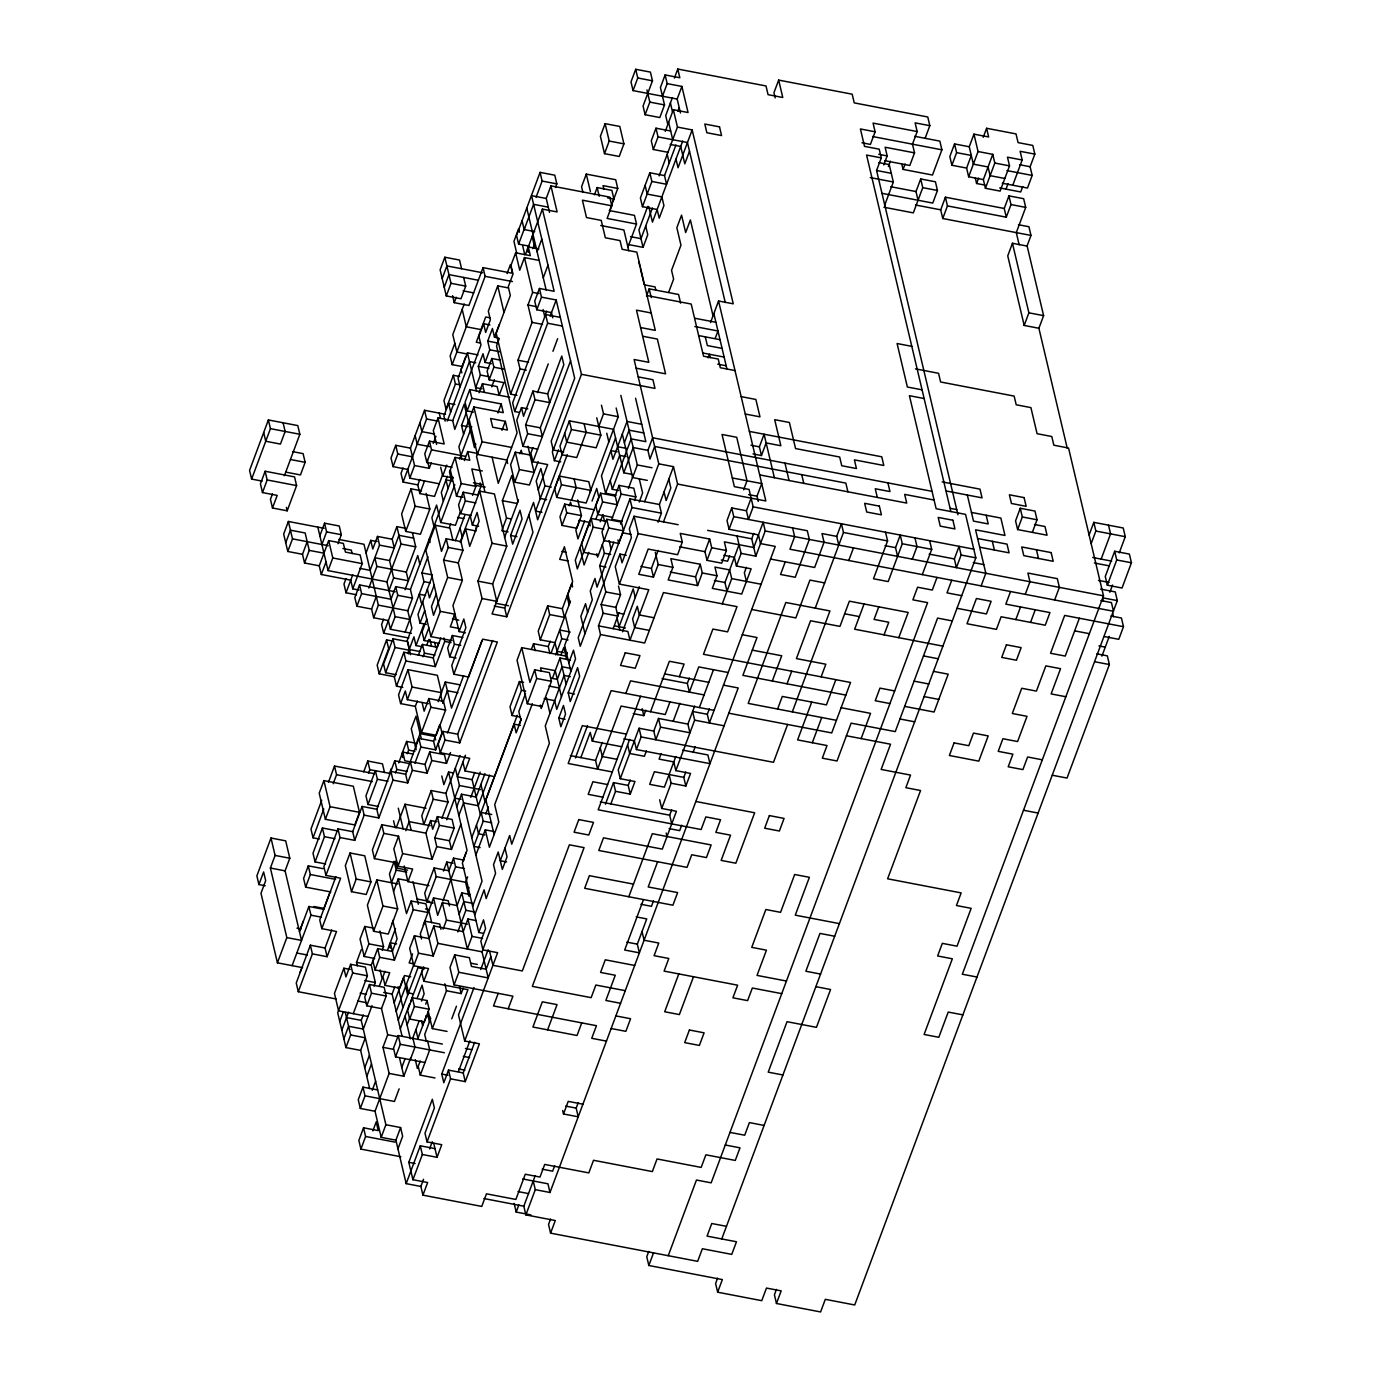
<?xml version="1.0" encoding="UTF-8"?>
<svg xmlns="http://www.w3.org/2000/svg" width="1381" height="1381" viewBox="0 0 1381 1381"><rect width="100%" height="100%" fill="white"/><g stroke="black" fill="none" stroke-linecap="round" stroke-linejoin="round"><path stroke-width="1.5" d="M284.4 475.72L299.85 434.273L297.795 425.59L268.38 419.945L249.564 470.403L251.618 479.086L262.131 481.106M251.618 479.086L270.434 428.645L268.38 419.945M265.135 471.249L260.439 483.868L262.494 492.568L277.201 495.382L272.489 508.001L287.196 510.815L296.604 485.594L294.55 476.894L265.135 471.249L267.189 479.949L262.494 492.568M272.454 493.897L270.434 499.301L272.489 508.001M292.582 451.622L303.095 453.624L305.149 462.324L300.454 474.943L285.746 472.112M324.103 528.319L288.387 521.466L283.675 534.084L287.783 551.468L302.491 554.299L304.545 562.982L319.253 565.813L321.307 574.496L350.722 580.141L352.776 588.841L359.077 590.05M285.729 542.785L290.442 530.166L305.149 532.98L309.258 550.38L304.545 562.982M287.783 551.468L292.496 538.866L288.387 521.466M302.491 554.299L307.203 541.68M319.857 535.811L324.552 523.192L339.26 526.006L341.314 534.706L337.965 543.717M321.911 544.494L326.606 531.892L324.552 523.192M319.253 565.813L328.678 540.592L343.368 543.406L345.44 552.107L360.13 554.92L362.185 563.621L352.776 588.841M321.307 574.496L326.02 561.894M411.434 633.292L390.409 629.253L395.121 616.651L386.904 581.867L328.074 570.595L332.786 557.976L328.678 540.592M461.599 268.743L459.528 260.042L444.837 257.229L440.125 269.83L446.287 295.931L460.995 298.745L465.708 286.126L463.653 277.443M442.179 278.53L446.892 265.929L482.608 272.765M444.233 287.231L448.946 274.612L478.361 280.257M446.287 295.931L451 283.312L444.837 257.229M345.992 578.656L343.973 584.059L346.027 592.76L356.522 594.779M409.829 478.137L414.542 465.535L410.433 448.135L395.726 445.321L391.013 457.94L393.067 466.623L407.775 469.454L409.829 478.137L439.244 483.782M346.027 592.76L352.742 574.738M393.067 466.623L397.78 454.021L395.726 445.321M507.051 273.593L510.418 264.582L512.472 273.283L483.057 267.638L468.936 305.477L454.245 302.663L456.248 297.26M366.034 552.97L370.729 540.351L377.03 541.559M395.259 591.776L359.543 584.923L354.831 597.541L356.902 606.224L371.593 609.056L373.664 617.739L388.354 620.57L390.409 629.253M377.496 536.432L379.551 545.132L394.258 547.946L392.204 539.246L377.496 536.432L372.784 549.051L370.729 540.351M403.028 467.969L401.025 473.372L403.079 482.055L417.787 484.886L419.841 493.569L434.549 496.4L442.611 474.771M410.433 448.135L424.537 410.295L445.545 414.335M464.206 303.993L452.778 334.634L456.887 352.017L467.382 354.037M356.902 606.224L361.598 593.623L359.543 584.923M379.551 545.132L370.143 570.353L359.63 568.333M403.079 482.055L426.591 418.995L424.537 410.295M454.832 343.317L450.12 355.935L452.174 364.636L462.687 366.638M270.987 838.025L275.095 855.426L270.383 868.028L286.834 937.595L301.541 940.409L285.09 870.859L289.803 858.24L285.677 840.856L270.987 838.025L256.866 875.865L258.92 884.565L265.221 885.773M368.831 588.047L376.892 566.434L374.838 557.734L389.546 560.565L393.654 577.949L388.959 590.567M452.174 364.636L485.111 276.338L483.057 267.638M258.92 884.565L263.616 871.946L265.687 880.646L260.974 893.265L277.426 962.816L302.629 967.649M392.204 539.246L396.899 526.644L405.306 528.25M421.516 490.807L411.02 488.805L401.612 514.025L405.721 531.409L420.428 534.24L429.836 509.002L426.142 493.362M453.365 375.287L443.957 400.507L446.011 409.208L455.419 383.987L453.365 375.287L459.666 376.495M475.824 444.043L474.477 447.651L464.189 404.184L454.781 429.405L452.726 420.704L438.019 417.891L444.181 443.974L429.491 441.16L424.778 453.762L426.833 462.462L452.053 467.296M438.019 417.891L433.323 430.509L436.603 444.423M389.546 560.565L398.954 535.327L413.661 538.158M417.787 484.886L419.789 479.483M433.237 443.439L435.93 436.223M371.593 609.056L376.305 596.437M465.708 356.799L460.995 369.4L461.824 372.887M426.833 462.462L431.545 449.843L429.491 441.16M454.919 404.529L448.618 403.321L443.922 415.94L445.148 421.153M477.947 354.882L467.434 352.863L458.026 378.101L460.08 386.784M386.904 581.867L401.008 544.028L396.899 526.644M405.721 531.409L415.129 506.188L411.02 488.805M419.841 493.569L424.537 480.968M414.542 465.535L429.249 468.349L431.269 462.946M373.664 617.739L378.359 605.137L363.98 544.269L338.759 539.436M447.306 421.032L469.488 361.563L475.789 362.771M489.91 324.932L483.609 323.724L478.896 336.343L480.968 345.026L452.726 420.704M508.225 287.904L497.73 285.884L488.322 311.105L490.376 319.805L485.663 332.424L483.609 323.724M555.49 187.488L556.836 183.88L554.782 175.197L540.075 172.366L516.546 235.443L518.6 244.126L529.096 246.146M518.6 244.126L524.642 227.917M536.07 197.276L542.129 181.066L540.075 172.366M538.797 248.96L528.284 246.94L530.339 255.64L515.631 252.827L510.935 265.428L512.99 274.129L508.277 286.747L510.331 295.43L496.228 333.27L510.607 394.137L516.908 395.346M534.671 231.576L524.176 229.557L533.584 204.336L548.292 207.15M383.625 619.085L381.605 624.488L383.659 633.171L408.862 638.005M410.468 654.68L407.171 640.767L411.883 628.165L407.775 610.765L412.47 598.163L410.416 589.463L395.708 586.649L391.013 599.25L361.598 593.623M481.969 388.855L475.668 387.647L480.364 375.028L478.309 366.345L483.022 353.726L485.076 362.426L491.377 363.635M485.076 362.426L489.772 349.807L487.717 341.107L492.43 328.505L494.484 337.206L498.679 338M323.914 780.61L319.218 793.212L325.381 819.296L354.796 824.94L359.492 812.321L353.329 786.238L323.914 780.61L330.076 806.694L325.381 819.296M509.693 397.262L469.764 389.597L465.069 402.216L467.123 410.917L473.424 412.125M383.659 633.171L397.78 595.332L395.708 586.649M393.654 577.949L408.362 580.762L406.307 572.079L415.716 546.841L412.436 532.928M321.738 800.272L310.984 829.101L313.038 837.801L319.339 839.009M328.471 782.25L334.513 766.041L374.424 773.688M453.227 477.947L442.731 475.944L446.754 465.121M463.602 434.186L461.547 425.486L466.243 412.867M467.123 410.917L471.819 398.298L469.764 389.597M494.484 337.206L499.18 324.587M525.591 254.156L542.405 209.101L557.113 211.932L550.933 185.848L609.763 197.12L611.818 205.821L607.122 218.422L636.52 224.067L627.785 247.492M549.517 212.363L546.237 198.45L550.933 185.848M539.16 260.422L524.452 257.591L519.739 270.21L515.631 252.827M405.013 589.773L417.77 555.542L419.841 564.242M447.358 476.255L441.299 492.482L443.353 501.165M392.877 641.112L386.576 639.904L377.168 665.141L379.223 673.824L393.93 676.655M313.038 837.801L323.793 808.973M333.201 783.735L336.567 774.724L334.513 766.041M478.223 453.589L467.71 451.57L469.764 460.27L455.057 457.439L449.481 472.026L451.535 480.709L452.882 477.118M468.314 421.568L458.889 446.788L461.772 458.975M471.819 398.298L501.234 403.942L503.288 412.643L473.873 406.998L469.177 419.617L477.394 454.384L506.81 460.028L507.638 463.498M479.052 392.739L482.418 383.728L497.125 386.559L499.18 395.242L503.892 382.641L489.185 379.81L487.13 371.126L491.826 358.508L500.233 360.113M499.231 338.69L496.539 345.889L517.081 432.84L498.265 483.298L492.102 457.215M532.824 248.597L534.171 244.989M410.416 589.463L452.088 477.757M379.223 673.824L388.631 648.604L386.576 639.904M459.614 459.096L471.698 426.66M489.185 379.81L493.88 367.208L491.826 358.508M322.999 868.649L308.291 865.835L303.596 878.437L305.65 887.137L330.853 891.971M337.119 830.81L322.412 827.996L313.004 853.216L315.058 861.917L325.553 863.936M408.396 653.921L409.743 650.313L407.688 641.613L392.981 638.799L383.573 664.019L385.627 672.72L396.14 674.739M452.916 540.282L450.033 528.112L435.326 525.281L425.918 550.501L440.315 611.369L430.907 636.606L451.915 640.629M537.105 251.722L541.801 239.103M405.116 632.084L423.95 581.625L421.896 572.925L427.937 556.716M460.115 512.696L455.419 525.298L440.712 522.484L454.815 484.645M464.344 460.581L467.71 451.57M491.705 386.87L494.398 379.654M277.426 962.816L286.834 937.595M305.65 887.137L310.345 874.518L308.291 865.835M315.058 861.917L324.466 836.696L322.412 827.996M385.627 672.72L395.035 647.499L392.981 638.799M462.825 497.35L456.524 496.142L461.219 483.54L455.057 457.439M510.607 394.137L520.016 368.917L517.961 360.217L532.082 322.377L527.974 304.994L532.669 292.375L524.452 257.591M449.326 527.421L450.672 523.813M299.953 930.069L303.319 921.058M477.981 495.054L463.274 492.223L458.578 504.842L460.633 513.542L471.145 515.545M473.873 406.998L482.107 441.782L476.531 456.351L484.748 491.135M543.268 277.805L547.964 265.187M299.47 931.709L308.895 906.488L323.603 909.302L330.318 891.297M337.982 828.859L340.037 837.542L354.744 840.373L352.69 831.673L337.982 828.859L323.879 866.698L325.933 875.381L340.641 878.212L321.808 928.653L336.515 931.485L327.107 956.705L312.399 953.874L310.345 945.191L325.053 948.005L327.107 956.705M403.856 652.264L405.91 660.964L435.326 666.609L433.271 657.908L403.856 652.264L394.448 677.501L396.502 686.184L402.803 687.393M432.08 576.602L417.977 614.441L420.031 623.124L426.332 624.333M465.432 632.791L459.131 631.583L452.968 605.499L462.376 580.279L458.25 562.878L462.963 550.277L460.909 541.576L446.201 538.763L441.488 551.364L435.326 525.281M546.237 198.45L531.53 195.636L554.144 291.287L539.436 288.456L534.723 301.075L536.777 309.776L551.485 312.589L552.728 317.803M613.043 201.056L617.756 188.437L615.702 179.737L586.286 174.11L581.574 186.711L582.817 191.924M605.102 123.651L600.407 136.27L604.515 153.654L619.223 156.467L623.919 143.866L619.81 126.465L605.102 123.651L609.211 141.035L604.515 153.654M407.896 653.075L413.937 636.848L415.992 645.548L422.293 646.757M363.721 771.841L367.76 761.017L382.468 763.848L384.522 772.531M497.885 412.954L501.234 403.942M292.116 965.63L310.949 915.189L308.895 906.488M325.933 875.381L340.037 837.542M396.502 686.184L405.91 660.964M420.031 623.124L424.727 610.523M434.135 585.285L429.439 597.904L427.385 589.204M436.206 593.985L431.493 606.604L433.548 615.287L447.668 577.448L443.56 560.065L448.255 547.446L446.201 538.763M460.633 513.542L465.345 500.923L463.274 492.223M536.777 309.776L541.49 297.157L539.436 288.456M368.468 773.325L369.815 769.718L367.76 761.017M415.992 645.548L424.053 623.936M455.367 540.731L464.776 515.493M472.578 495.365L475.927 486.354L471.819 468.97L482.332 470.973M438.122 701.703L441.488 692.692L437.38 675.309L407.965 669.664L398.557 694.885L400.611 703.585L415.318 706.399L421.481 732.482L436.189 735.313L445.597 710.076L443.543 701.393L428.835 698.562L424.14 711.18L422.085 702.48M426.781 619.206L422.085 631.825L424.14 640.525L438.847 643.339M925.132 138.29L929.827 125.688L927.773 116.988L854.252 102.885L852.181 94.201L778.66 80.098L782.768 97.481L768.06 94.668L766.006 85.967L677.76 69.05L679.832 77.75L665.124 74.919L660.411 87.538L664.52 104.921L659.825 117.54L645.117 114.727L643.063 106.026L652.471 80.806L650.416 72.105L635.709 69.292L630.996 81.893L633.05 90.594L677.173 99.052L680.47 112.966M460.115 542.215L470.196 515.182M477.602 495.365L480.951 486.354L480.139 482.884M501.994 430.337L505.342 421.326L490.635 418.512L492.706 427.212L507.397 430.026L505.342 421.326M300.074 972.379L301.421 968.772M418.374 655.25L422.396 644.444L437.104 647.257L438.45 643.65M544.528 316.663L546.738 311.105M310.345 945.191L296.242 983.03L298.296 991.713L336.101 998.981M335.894 876.711L319.753 919.97L321.808 928.653M352.69 831.673L362.098 806.452L376.806 809.266L378.86 817.966L364.152 815.135L362.098 806.452M400.611 703.585L405.324 690.966L407.378 699.666L428.386 703.689M424.14 640.525L428.835 627.906M460.909 541.576L465.621 528.958L476.117 530.977M567.263 454.608L506.758 616.772L492.05 613.958L496.763 601.339L492.654 583.956L506.775 546.116L494.433 493.949L479.725 491.118L470.317 516.356L472.371 525.039L478.672 526.247M560.306 317.371L545.599 314.54L512.662 402.838L514.716 411.521L518.928 412.332M633.05 90.594L637.763 77.975L635.709 69.292M594.469 194.773L597.162 187.574L611.869 190.388L613.924 199.088L609.884 209.895M426.833 644.927L428.835 639.524M368.002 804.484L377.41 779.264L375.356 770.563L365.948 795.801L368.002 804.484L378.498 806.504M423.104 656.735L424.45 653.127L422.396 644.444M550.139 316.197L556.198 299.97L541.49 297.157M298.296 991.713L312.399 953.874M350.049 852.975L345.336 865.594L351.499 891.677L366.207 894.491L370.919 881.889L364.757 855.806L350.049 852.975L356.212 879.058L351.499 891.677M354.744 840.373L364.152 815.135M407.378 699.666L412.073 687.048L407.965 669.664M472.371 525.039L477.084 512.437L479.138 521.12L469.73 546.358L465.621 528.958M514.716 411.521L547.653 323.24L545.599 314.54M475.651 528.975L476.997 525.367M527.784 408.828L521.483 407.619L516.77 420.221L522.933 446.305L537.641 449.136M389.269 774.033L391.289 768.613M409.466 763.589L394.759 760.776L390.063 773.395L369.815 769.718M325.053 948.005L331.785 929.983M376.806 809.266L390.927 771.427L405.634 774.24L407.688 782.941L392.981 780.127L390.927 771.427M415.318 706.399L417.338 700.996M433.271 657.908L440.867 637.936M532.945 391.082L534.999 399.782L549.707 402.596L547.653 393.896L532.945 391.082L523.537 416.302L521.483 407.619M414.99 743.047L406.584 741.442L401.871 754.043L402.7 757.53M398.712 762.899L402.751 752.093L413.247 754.095M378.86 817.966L392.981 780.127M395.467 773.067L396.813 769.476L394.759 760.776M435.326 666.609L444.734 641.388L443.905 637.901M453.279 618.118L454.625 614.51M530.011 455.005L515.303 452.191L510.607 464.793L514.716 482.193L529.424 485.007L538.158 461.582M537.485 392.722L548.24 363.894M552.952 351.292L557.648 338.673M522.933 446.305L527.646 433.703L525.591 425.003L534.999 399.782M645.117 114.727L649.812 102.108L646.947 89.938M407.291 753.733L408.638 750.125L406.584 741.442M508.087 531.892L501.786 530.684L506.499 518.065L502.373 500.682L511.799 475.461L517.961 501.545L504.514 537.572M519.86 453.831L521.207 450.223L522.018 453.71M381.795 824.699L383.849 833.382L398.557 836.213L402.665 853.596L432.08 859.241L425.918 833.157L381.795 824.699L372.387 849.919L374.441 858.619L397.538 863.039M462.877 637.521L452.364 635.502L447.668 648.121L449.723 656.804L456.023 658.012M415.405 746.206L420.1 733.604L434.808 736.418L435.636 739.905M405.634 774.24L418.875 738.369L433.582 741.183L435.636 749.883L420.929 747.069L418.875 738.369M374.441 858.619L383.849 833.382M421.481 732.482L430.889 707.262L428.835 698.562M449.723 656.804L454.418 644.202L452.364 635.502M459.131 631.583L463.826 618.964L465.88 627.665L451.777 665.504L453.831 674.204L468.539 677.018L482.642 639.179L497.35 641.992L459.718 742.909L445.01 740.078L442.956 731.395L457.663 734.209L459.718 742.909M453.831 674.204L482.055 598.525L477.947 581.125L492.068 543.285L479.725 491.118M514.716 482.193L519.429 469.575L515.303 452.191M547.653 393.896L561.774 356.056L563.828 364.757L540.299 427.817L542.353 436.517L527.646 433.703M662.466 96.238L667.178 83.62L665.124 74.919M407.688 782.941L412.384 770.322L410.33 761.639L425.037 764.453L427.092 773.153L412.384 770.322M414.887 763.279L420.929 747.069M460.028 684.855L445.321 682.041L440.625 694.66L442.265 701.6M532.911 447.634L530.891 453.054L532.945 461.737L547.653 464.568L538.245 489.789M674.411 78.061L677.76 69.05M670.683 131.005L655.975 128.191L651.28 140.81L653.334 149.493L668.041 152.324M518.427 499.905L517.081 503.495L502.373 500.682M350.17 969.427L343.869 968.219L334.461 993.44L338.569 1010.84L367.985 1016.468M397.814 883.961L376.806 879.921L367.398 905.159L373.561 931.243L388.268 934.057L397.676 908.836L389.459 874.052L394.172 861.433L396.226 870.134L391.514 882.752M396.295 827.668L405.03 804.243L426.039 808.282M442.68 703.343L447.375 690.742L457.888 692.744M532.945 461.737L570.577 360.838M672.426 97.568L665.711 115.59L667.765 124.273M653.334 149.493L658.047 136.892L655.975 128.191M433.582 741.183L439.624 724.973M353.277 1013.654L367.398 975.815L365.344 967.114L350.636 964.301L345.923 976.919L343.869 968.219M373.146 928.067L364.757 926.461L360.044 939.08L364.152 956.463L374.665 958.483M398.557 836.213L393.844 848.814L397.952 866.215L412.66 869.029L407.965 881.648L428.973 885.67M425.037 764.453L429.75 751.834L444.458 754.665L446.512 763.365L431.804 760.534L429.75 751.834M510.607 535.465L520.016 510.228L522.07 518.928L512.662 544.149L510.607 535.465L516.908 536.674M677.173 99.052L681.886 86.433L667.178 83.62M649.812 172.763L651.867 181.463L666.574 184.277L664.52 175.594L649.812 172.763L640.404 198.001L642.458 206.684L657.166 209.515L659.22 218.198L663.933 205.596L661.879 196.896L647.171 194.082L645.117 185.382M665.279 131.333L673.341 109.703L688.049 112.517L681.886 86.433M435.636 749.883L442.352 731.861M350.636 964.301L352.69 973.001L337.706 1012.791L345.923 1047.575L360.631 1050.389L369.676 1088.642M357.351 965.82L356.522 962.35L361.235 949.731M405.79 830.654L409.156 821.643L430.164 825.665M427.092 773.153L431.804 760.534M463.584 675.689L451.501 708.125L445.321 682.041M442.956 731.395L438.243 743.996L440.297 752.697L469.713 758.342L465.017 770.943L494.415 776.588M642.458 206.684L651.867 181.463M677.881 111.343L679.228 107.753M339.761 1021.491L343.127 1012.48M364.152 956.463L368.865 943.844L364.757 926.461M373.561 931.243L382.969 906.005L376.806 879.921M407.585 870.185L397.089 868.166L398.436 864.575M447.496 733.035L481.779 641.147M553.695 448.342L552.348 451.95L554.402 460.65L560.703 461.858M397.952 866.215L402.665 853.596M440.297 752.697L445.01 740.078M563.724 452.001L553.229 449.982L581.453 374.303L542.405 209.101M647.672 206.529L638.937 229.954L643.045 247.354L628.338 244.523M659.1 175.905L677.45 127.087L673.341 109.703M341.815 1030.191L348.53 1012.169M393.568 891.436L398.28 878.834L408.776 880.836M431.217 790.536L421.792 815.757L423.846 824.457L433.271 799.236L431.217 790.536L445.908 793.367L447.979 802.05L441.92 818.277M546.6 499.698L540.299 498.489L536.191 481.089L540.886 468.487L544.994 485.87L535.586 511.091L541.887 512.299M554.402 460.65L558.442 449.826M632.187 474.391L623.78 472.785L613.509 429.301L569.386 420.842L559.978 446.063L562.032 454.763L576.74 457.577L586.148 432.357L584.094 423.656M652.419 208.03L640.991 238.654L630.496 236.634M664.52 175.594L675.948 144.953M373.992 986.155L375.339 982.547L371.23 965.164L373.923 957.948M446.512 763.365L450.534 752.541M343.869 1038.875L348.582 1026.273L363.289 1029.087L372.024 1005.661M392.981 921.438L397.089 938.838L392.377 951.44L377.669 948.626L372.974 961.245L375.028 969.928L389.735 972.759L385.023 985.361L399.73 988.192L404.443 975.573L410.744 976.781M457.663 734.209L492.603 640.508M506.758 616.772L504.704 608.072L532.945 532.41L528.819 515.009M569.386 420.842L571.441 429.543L537.641 519.791L533.532 502.408L495.9 603.307L508.501 605.724M643.045 247.354L647.758 234.735L645.704 226.035M682.715 141.035L652.453 222.117L648.759 206.477M392.1 923.406L393.447 919.798M452.761 772.859L448.566 772.048L443.853 784.667L441.799 775.967M345.923 1047.575L350.636 1034.956L345.285 1012.359M381.501 1008.631L386.214 996.029L384.16 987.329L369.452 984.515L364.739 997.117L366.794 1005.817L381.501 1008.631L387.681 1034.714L382.969 1047.333L389.131 1073.417L375.028 1111.256L381.191 1137.34L395.898 1140.154L406.169 1183.638L420.877 1186.452L422.931 1195.152L481.762 1206.424L486.457 1193.823L515.873 1199.45L525.281 1174.23L539.988 1177.061L544.701 1164.442L588.807 1172.901L593.519 1160.282L652.35 1171.571L657.045 1158.952L701.168 1167.411L705.881 1154.809L735.279 1160.437L739.992 1147.835L725.284 1145.004M375.028 969.928L379.723 957.326L377.669 948.626M382.226 950.266L383.573 946.675L379.861 931.018M425.918 833.157L430.613 820.538L436.914 821.747M559.391 476.065L554.679 488.684L556.733 497.384L586.148 503.012L590.861 490.41L588.807 481.71L559.391 476.065L561.446 484.766L556.733 497.384M677.45 127.087L692.157 129.918L678.036 167.757L675.982 159.057M381.191 1137.34L385.886 1124.721L361.218 1020.386L363.238 1014.983M366.794 1005.817L371.506 993.198L369.452 984.515M387.629 949.955L395.501 928.498M437.38 816.62L439.434 825.32L434.722 837.939L436.776 846.622L451.483 849.453L449.429 840.753L454.142 828.134L452.088 819.451L437.38 816.62L432.667 829.239L430.613 820.538M445.908 793.367L460.028 755.528M689.499 151.219L684.803 163.838L680.695 146.438L670.182 144.435M379.412 985.844L382.105 978.628L380.051 969.945M384.988 971.275L382.969 976.678L385.023 985.361M423.259 925.132L427.955 912.513L425.9 903.813L411.193 900.999L406.497 913.601L398.28 878.834M465.449 755.2L457.387 776.83L472.095 779.644L480.312 814.427L517.271 715.323M360.631 1050.389L365.344 1037.787L350.636 1034.956M446.667 819.762L459.441 785.53L455.333 768.129M379.723 957.326L394.431 960.14L413.264 909.699L411.193 900.999M432.08 859.241L436.776 846.622M594.089 509.762L564.691 504.117L559.978 516.736L562.032 525.419L576.74 528.25L581.453 515.631L577.741 499.974M646.481 296.069L649.174 288.853L678.589 294.498L680.643 303.199M456.783 806.832L461.496 794.213L476.203 797.044L484.938 773.619M464.051 860.156L453.538 858.136L448.842 870.755L434.135 867.941L424.727 893.162L426.781 901.862L433.082 903.07M562.032 525.419L566.745 512.817L564.691 504.117M569.231 505.757L570.577 502.166L571.406 505.636M571.441 500.198L576.153 487.579L574.099 478.896M598.802 426.487L603.514 413.868L601.46 405.168M401.975 1035.802L392.1 994.061L394.793 986.863M472.095 779.644L474.771 772.445M364.739 1067.789L369.452 1055.17M426.781 901.862L436.189 876.624L434.135 867.941M458.837 815.532L463.55 802.913L478.258 805.727L489.685 775.104M596.747 417.787L600.856 435.17L596.16 447.789L566.745 442.144L564.691 433.461M476.341 920.609L467.935 919.004L463.222 931.623L433.807 925.978L429.111 938.597L414.404 935.766L409.691 948.384L413.799 965.768L428.507 968.599L423.812 981.201L467.935 989.659L458.509 1014.897L464.689 1040.981L479.397 1043.794L465.276 1081.634L450.569 1078.82L448.514 1070.12L463.222 1072.933L465.276 1081.634M567.211 652.488L565.865 656.096L521.742 647.637L517.046 660.256L527.318 703.723L542.025 706.537M394.155 1002.761L403.563 977.541L407.671 994.924M470.783 797.355L480.191 772.134M377.669 1089.954L362.961 1087.123L358.266 1099.742L360.32 1108.442L375.028 1111.256M366.794 1076.472L371.506 1063.871M412.505 953.96L409.139 962.954L413.351 963.765M449.481 905.971L448.238 900.757L433.53 897.943L428.835 910.545L431.718 922.715M443.422 871.066L446.788 862.055L453.089 863.263M451.483 849.453L460.891 824.215M440.936 929.24L439.71 924.027L425.003 921.196L420.29 933.815L421.533 939.028M396.209 1011.462L413.886 964.456M523.606 682.369L519.411 681.558L510.003 706.779L512.058 715.479L520.464 717.102M531.512 649.122L533.532 643.719L548.24 646.55L549.88 653.506M547.636 605.879L549.69 614.58L564.397 617.393L562.343 608.71L547.636 605.879L538.227 631.117L540.282 639.8L554.989 642.631L557.872 654.801M579.899 519.394L575.877 530.2L577.931 538.901L584.646 520.879M589.98 492.361L618.222 416.682L616.168 407.999M360.32 1108.442L365.016 1095.823L362.961 1087.123M413.799 965.768L418.512 953.166L414.404 935.766M668.905 291.684L673.617 279.066L671.546 270.365L680.971 245.145L676.845 227.761L681.558 215.143L685.667 232.543L690.379 219.924L712.976 315.559M372.249 1090.265L375.615 1081.254M398.263 1020.145L417.96 967.736L424.26 968.944M442.835 901.068L455.592 866.836L453.538 858.136M512.058 715.479L521.466 690.258L519.411 681.558M540.282 639.8L549.69 614.58M592.035 501.061L596.747 488.442L598.802 497.143L575.273 560.203L577.327 568.903L584.059 550.881M615.563 438.001L601.46 475.841L605.569 493.224L616.064 495.244M470.161 894.525L461.772 892.92L457.059 905.539L442.352 902.708L437.656 915.327L433.53 897.943M400.317 1028.845L409.725 1003.624M462.825 861.278L466.191 852.267M372.853 1130.918L376.202 1121.907L378.256 1130.607L363.548 1127.794L358.853 1140.395L360.907 1149.096L400.818 1156.743M410.606 1001.657L423.38 967.425M471.767 837.697L481.175 812.46L491.688 814.479M520.413 725.388L514.112 724.179L485.888 799.858L494.105 834.625M525.54 693.538L518.824 711.56L520.879 720.261L516.166 732.879L514.112 724.179M442.352 1044.036L398.229 1035.577L393.516 1048.196L395.57 1056.879L424.985 1062.524M412.349 997.738L407.637 1010.357L409.691 1019.04L424.399 1021.871L429.111 1009.252L427.057 1000.552L412.349 997.738L414.404 1006.438L409.691 1019.04M423.777 967.114L421.757 972.517L423.812 981.201M540.334 705.035L541.162 708.505L551.433 681.316L549.379 672.616L534.671 669.802L529.959 682.421L521.742 647.637M605.845 521.276L591.137 518.445L581.729 543.682L583.783 552.365L598.491 555.197M600.545 493.224L602.599 501.924L617.307 504.738L615.253 496.038L600.545 493.224L595.832 505.843L597.887 514.526L612.594 517.357M407.084 1024.926L409.777 1017.728M485.732 814.117L488.408 806.901M518.652 725.819L521.345 718.621M548.24 646.55L550.242 641.129M562.343 608.71L571.751 583.472L572.58 586.96M360.907 1149.096L365.602 1136.477L363.548 1127.794M417.355 997.738L422.068 985.136L424.122 993.819L421.429 1001.035M443.111 929.12L446.46 920.109L442.352 902.708M481.175 812.46L483.229 821.16L473.821 846.38L480.122 847.589M596.16 518.445L598.836 511.246M605.569 493.224L619.672 455.385L625.973 456.593M624.385 442.783L629.08 430.164L643.788 432.978M395.57 1056.879L400.283 1044.278L398.229 1035.577M418.512 953.166L433.22 955.98L437.915 943.361L433.807 925.978M527.318 703.723L536.726 678.503L534.671 669.802M583.783 552.365L593.191 527.145L591.137 518.445M597.887 514.526L602.599 501.924M468.884 896.183L465.604 882.269L467.624 876.866M475.875 855.081L485.283 829.86L493.69 831.466M532.341 703.723L494.691 804.622L498.817 822.023L489.392 847.244L485.283 829.86M550.967 653.437L570.457 601.184M588.807 552.365L584.094 564.984L579.985 547.601M600.217 521.742L602.91 514.526L604.55 521.483M618.619 490.514L612.318 489.306L631.152 438.865L645.842 441.678L635.571 398.211M401.785 1067.548L405.151 1058.537M412.539 1038.719L419.254 1020.697M459.113 914.222L463.826 901.62L472.216 903.226M467.658 890.969L469.005 887.362M555.697 654.922L561.756 638.712L559.702 630.012L570.198 632.032M615.046 496.193L619.085 485.387L633.793 488.218L635.847 496.901L634.5 500.509M623.78 472.785L633.206 447.548L647.896 450.379L649.968 459.062L654.663 446.46L845.845 483.108L847.899 491.809M425.711 1004.16L427.057 1000.552M606.708 519.308L601.995 531.927L604.067 540.61L618.757 543.441L623.47 530.822L621.415 522.122L606.708 519.308L608.762 528.008L604.067 540.61M399.144 1088.849L394.431 1101.468L365.016 1095.823M389.131 1073.417L403.839 1076.231L410.554 1058.226M426.021 1016.779L417.96 1038.408L415.905 1029.708M561.118 654.611L563.811 647.396L566.693 659.566M410.278 1059.71L414.99 1047.091L412.936 1038.391M457.801 931.933L465.88 910.303L461.772 892.92M552.573 677.881L559.978 658.047L570.474 660.066M604.533 538.97L597.61 557.147L596.799 553.677M619.085 485.387L621.139 494.087L611.731 519.308L622.227 521.327M778.66 80.098L773.947 92.7L775.19 97.93M430.768 1018.263L424.709 1034.49L426.366 1041.447M628.372 488.529L633.085 475.91M490.859 956.601L486.147 969.22L471.439 966.389L469.385 957.706L454.677 954.875L449.982 967.494L454.09 984.877L512.921 996.167L508.208 1008.786M472.63 906.385L482.038 881.164L461.496 794.213M454.677 954.875L458.803 972.276L488.201 977.921L482.038 951.82L600.528 634.552L598.474 625.852L603.186 613.233L601.132 604.55L605.827 591.931L599.665 565.847L604.377 553.229L602.323 544.546M647.309 480.381L632.602 477.55L637.314 464.948L620.863 395.38M420.256 1061.04L417.355 1068.411L415.301 1059.71M447.047 1031.417L432.339 1028.603L446.46 990.764L444.82 983.807M474.684 915.085L484.092 889.865L486.164 898.565L495.572 873.327L493.518 864.644L498.213 852.025L502.321 869.409L507.034 856.807L504.98 848.107M568.782 662.828L573.495 650.209L575.549 658.91L556.733 709.368L554.679 700.668L544.166 698.648M613.82 542.112L597.024 587.149L594.969 578.449L590.257 591.068L592.311 599.768L578.207 637.608L580.262 646.291L632.015 507.552L629.96 498.869L659.376 504.497L661.43 513.197L658.064 522.208M620.552 524.09L629.96 498.869M647.896 450.379L652.609 437.76L932.037 491.343M395.898 1140.154L400.594 1127.552L385.886 1124.721M434.998 1077.957L420.29 1075.143L429.698 1049.905L427.644 1041.222M467.935 919.004L472.043 936.387L467.33 949.006L446.788 862.055M454.09 984.877L458.803 972.276M397.952 1148.854L402.648 1136.252L400.594 1127.552M639.248 501.994L642.614 492.982L639.317 479.069M483.005 933.28L478.81 932.468L483.505 919.867L485.56 928.567L480.864 941.169L482.918 949.869L497.626 952.683L464.689 1040.981M558.787 718.051L563.483 705.449L565.554 714.132L560.841 726.751L558.787 718.051L565.088 719.259M568.195 692.83L577.603 667.61L579.657 676.293L570.249 701.531L568.195 692.83L574.496 694.039M626.249 555.3L619.948 554.092L615.253 566.711L619.361 584.094L648.777 589.739L629.943 640.18L627.889 631.497L598.474 625.852M678.192 524.711L634.069 516.252L629.356 528.871L631.41 537.554L622.002 562.792L619.948 554.092M710.49 322.619L718.552 300.989L733.259 303.82L692.157 129.918M451.76 1018.815L456.455 1006.197M446.46 990.764L461.168 993.578L463.187 988.175M644.668 501.683L658.772 463.843L634.103 359.509L648.811 362.323L636.486 310.155L651.193 312.969M619.361 584.094L638.177 533.636L634.069 516.252M708.073 357.869L709.42 354.261L710.248 357.731M715.272 338.207L717.965 330.991L694.85 326.555M422.931 1195.152L427.644 1182.533L412.936 1179.719L408.811 1162.336L432.339 1099.259L434.394 1107.959L424.985 1133.18L427.04 1141.88L441.747 1144.694L437.052 1157.313L422.344 1154.499L420.29 1145.798L434.998 1148.612M448.514 1070.12L443.802 1082.739L441.747 1074.038L474.011 987.553M480.743 969.531L488.132 949.714M603.186 613.233L617.894 616.064L615.84 607.364L620.535 594.745L618.481 586.062M406.169 1183.638L420.29 1145.798M613.181 628.666L619.033 612.612M659.376 504.497L673.479 466.657L658.772 463.843M619.085 626.715L633.189 588.876L635.243 597.576M412.936 1179.719L422.344 1154.499M427.04 1141.88L450.569 1078.82M429.577 1148.94L432.27 1141.724M458.475 1071.449L469.903 1040.825M575.428 757.927L587.529 725.508M622.486 631.808L639.282 586.752M663.484 521.897L677.588 484.058L673.479 466.657M420.877 1186.452L423.57 1179.253M463.222 1072.933L474.65 1042.31M580.849 757.617L590.257 732.396L592.311 741.096L621.726 746.724M737.005 536.001L741.114 553.384L755.821 556.198L765.229 530.977L763.175 522.277L753.767 547.515L724.352 541.87L726.406 550.57L721.711 563.172L707.003 560.358L711.716 547.739L709.644 539.039L680.246 533.411L682.3 542.094L677.588 554.713L648.172 549.068L638.764 574.306L653.472 577.12L651.418 568.42L658.133 550.415M498.213 993.353L493.5 1005.955L596.454 1025.703L591.741 1038.305L606.449 1041.136M592.311 741.096L611.127 690.638L714.081 710.369M653.472 577.12L658.185 564.501L655.302 552.331M669.958 701.911L665.245 714.529L621.122 706.071L597.61 769.131L595.556 760.43L602.271 742.426M625.835 693.452L630.547 680.85L704.068 694.936M672.892 567.332L668.18 579.934L697.595 585.579L702.29 572.96L700.236 564.277L670.838 558.632L672.892 567.332L658.185 564.501M640.542 696.283L598.197 809.784L701.134 829.532L705.846 816.913L720.554 819.744L715.841 832.346L730.549 835.177L721.141 860.398L735.849 863.211L754.665 812.77L695.851 801.481M605.43 804.225L613.492 782.613L628.2 785.426L630.254 794.127L615.546 791.313L613.492 782.613M629.632 739.37L618.205 769.994L620.259 778.694L634.967 781.508L630.254 794.127M610.851 803.915L615.546 791.313M620.259 778.694L639.075 728.236L653.783 731.067L655.837 739.75L660.55 727.148L658.495 718.448L687.893 724.093L689.965 732.776L660.55 727.148M633.275 713.614L643.788 715.634L645.807 710.214M697.595 585.579L695.541 576.878L700.236 564.277M707.003 560.358L704.949 551.658L709.644 539.039M682.697 750.125L707.901 754.958L709.955 763.641L636.434 749.555L641.129 736.936L639.075 728.236M650.537 711.716L669.371 661.257L684.061 664.071L679.366 676.69M628.2 785.426L630.219 780.023M743.651 489.772L747.017 480.761L736.729 437.294L722.039 434.463L734.364 486.647L749.072 489.461L753.18 506.844L748.467 519.463L746.413 510.763L731.706 507.949L727.01 520.568L729.064 529.251L758.48 534.896L760.534 543.596L775.242 546.41L709.368 722.988L707.314 714.288L709.333 708.885M884.617 160.645L909.82 165.478L914.533 152.859L912.478 144.176L917.174 131.558L873.068 123.099L875.122 131.799L870.41 144.401L862.003 142.795M753.042 453.935L761.449 455.54L759.395 446.84L764.09 434.238L774.378 477.705M646.394 750.884L644.375 756.287L629.667 753.474L627.613 744.773M653.783 731.067L658.495 718.448M729.064 529.251L733.777 516.649L731.706 507.949M761.449 455.54L766.144 442.921L780.852 445.752L774.689 419.669L789.397 422.482L795.56 448.566L839.683 457.025L841.737 465.725L856.444 468.539L854.39 459.856L883.805 465.483L881.751 456.8L749.382 431.407M547.618 1029.846L557.044 1004.626L542.336 1001.812L532.911 1027.032L577.034 1035.491L581.746 1022.872M722.298 603.825L731.706 578.604L729.651 569.921L714.944 567.09L716.998 575.791L712.303 588.392L741.718 594.037L751.126 568.817L736.418 566.003L734.364 557.303L723.851 555.283M729.617 555.818L727.597 561.221L721.296 560.013M746.413 510.763L751.126 498.161M957.965 514.802L876.572 170.484L881.285 157.883L879.231 149.183L864.523 146.369L860.415 128.968L875.122 131.799M661.102 753.698L659.082 759.101L673.79 761.932L675.844 770.615L690.552 773.446L685.839 786.048L671.131 783.234L669.077 774.534M673.203 721.262L679.918 703.257M728.184 672.53L698.769 666.902L689.361 692.123L687.306 683.422L689.326 678.019M727.01 591.223L724.956 582.523L739.059 544.684M758.255 501.407L757.012 496.193L761.725 483.592L732.31 477.947M883.805 164.926L887.172 155.915L885.117 147.232L914.533 152.859M736.418 566.003L741.114 553.384M888.363 166.583L890.382 161.18M755.821 556.198L751.713 538.814L753.733 533.411M675.81 756.512L664.382 787.153L649.674 784.339L654.37 771.72L683.785 777.365L685.839 786.048M687.893 724.093L694.626 706.071M746.379 567.332L744.359 572.735L746.413 581.436M884.6 205.424L893.334 181.999L889.226 164.615L878.73 162.595M628.787 896.752L652.315 833.692L711.146 844.965L706.433 857.584L691.726 854.753L687.03 867.372L598.784 850.454L603.497 837.835L662.31 849.125L676.431 811.286L661.723 808.455L659.669 799.772M661.723 808.455L671.131 783.234M675.844 770.615L694.66 720.174L692.606 711.474L707.314 714.288M699.373 707.555L713.476 669.716M914.619 136.287L939.84 141.121L941.894 149.821L932.486 175.042L903.07 169.397L905.09 163.994M530.891 1214.9L516.183 1212.069L518.876 1204.871M726.475 1226.328L711.767 1223.514L707.055 1236.116L736.47 1241.761L731.757 1254.38L702.359 1248.735L697.647 1261.336L550.587 1233.147L555.283 1220.528L525.868 1214.883L523.813 1206.2L535.241 1175.559M671.736 823.887L669.681 815.204L671.684 809.784M683.785 777.365L685.805 771.962M693.193 752.127L695.213 746.724M525.868 1214.883L535.293 1189.662L533.221 1180.962M578.19 1102.711L576.17 1108.114L578.225 1116.815L563.517 1113.984L568.212 1101.382L582.92 1104.196M643.494 899.566L624.678 950.024L639.386 952.838L637.332 944.138L646.74 918.917L636.244 916.898M657.615 861.727L648.207 886.965L677.622 892.592L672.91 905.211L584.681 888.294L589.376 875.675L633.499 884.133M918.054 200.262L916 191.562L920.695 178.96L935.403 181.774L937.457 190.474L932.762 203.076L882.338 193.409M554.661 1165.771L552.642 1171.174L542.129 1169.172M653.455 900.895L651.452 906.316L640.939 904.296M681.696 825.217L679.676 830.637L669.164 828.617M920.695 178.96L922.75 187.643L913.342 212.881L883.926 207.236M535.293 1189.662L549.983 1192.494L738.196 687.962L723.489 685.149M785.237 561.843L780.541 574.461L795.249 577.275L809.352 539.436L807.298 530.736L733.777 516.649M550.536 1219.043L548.533 1224.446L550.587 1233.147M1004.833 178.477L990.125 175.663L988.071 166.963L973.363 164.149L969.238 146.766L954.547 143.935L949.835 156.554L951.889 165.254L966.596 168.068L968.651 176.768L983.358 179.582L985.413 188.282L1000.12 191.096L1009.528 165.875L1007.474 157.175L1022.182 159.989L1012.774 185.227M951.889 165.254L956.601 152.635L954.547 143.935M1026.963 246.25L1030.986 235.426L942.757 218.509L940.703 209.826L945.398 197.207L1004.229 208.479L1006.283 217.18L947.452 205.907L945.398 197.207M969.238 146.766L973.95 134.147L988.658 136.961L986.604 128.278L1016.019 133.905L1018.073 142.606L1032.781 145.419L1034.835 154.12L1030.122 166.738L1032.177 175.422L1027.481 188.04L1002.261 183.207M942.757 218.509L947.452 205.907M772.307 681.006L781.715 655.768L752.3 650.14M966.596 168.068L971.309 155.449L956.601 152.635M983.237 137.271L986.604 128.278M968.651 176.768L978.059 151.53L973.95 134.147M838.768 545.081L836.713 536.38L841.426 523.762L843.48 532.462L815.239 608.141M678.796 973.916L664.693 1011.755L679.383 1014.569L693.504 976.73M777.607 709.04L782.302 696.438L826.425 704.897L835.833 679.659M787.015 683.819L791.727 671.201M984.998 185.106L976.591 183.5L978.611 178.097M983.358 179.582L992.766 154.361L978.059 151.53M985.413 188.282L994.821 163.044L992.766 154.361M787.602 724.473L773.498 762.312L641.129 736.936M792.314 711.871L829.946 610.954L785.824 602.496L748.191 703.395L836.437 720.33M848.763 560.513L853.475 547.894M811.717 702.066L797.614 739.905L827.012 745.55L822.316 758.169L837.024 760.983L851.128 723.143L895.251 731.602L937.595 618.084L952.303 620.915M821.125 676.845L825.838 664.226L796.423 658.599L810.543 620.76L839.959 626.387L849.367 601.167L908.18 612.456L898.772 637.677M1006.007 189.145L1008.026 183.725M1004.229 208.479L1008.941 195.878L1023.649 198.691L1025.703 207.392L1016.295 232.612L1019.161 244.782M1006.283 217.18L1010.996 204.561L1008.941 195.878M812.321 742.736L821.73 717.499M864.074 603.98L854.649 629.218L942.895 646.135M885.532 532.22L887.586 540.92L873.483 578.76L888.19 581.574L902.294 543.751L900.239 535.051L895.544 547.653L897.598 556.353M1022.734 186.556L1020.714 191.959L999.706 187.937M1038.892 328.264L1043.604 315.645L1027.153 246.077L1012.446 243.263L1007.75 255.882L1024.184 325.433L1038.892 328.264L1067.254 448.238M878.782 606.811L874.069 619.413L888.777 622.244L884.064 634.846M648.777 1251.393L646.774 1256.796L648.828 1265.497L722.349 1279.6L717.654 1292.202L761.76 1300.678L766.472 1288.059L781.18 1290.872L776.467 1303.491L820.59 1311.95L825.303 1299.331L854.718 1304.976L1117.315 600.614L1115.261 591.914L1100.553 589.1M648.828 1265.497L653.524 1252.878M912.306 559.184L917.001 546.565L914.947 537.865M668.231 1255.709L696.456 1180.03L711.163 1182.844L927.6 602.651L912.893 599.837L917.588 587.218L932.296 590.05L937.008 577.431M861.14 738.576L870.548 713.356L841.133 707.711M922.301 574.617L931.709 549.379L929.655 540.696M1024.184 325.433L1028.897 312.831L1012.446 243.263M954.357 558.942L959.07 546.324L961.124 555.024L956.412 567.643L954.357 558.942L929.154 554.109M951.716 580.244L947.003 592.863L961.711 595.677M721.762 1238.947L975.832 557.838L965.561 514.371L936.145 508.726L909.423 395.691L924.131 398.522M717.602 1278.116L715.6 1283.519L717.654 1292.202M981.131 585.889L985.827 573.27L975.556 529.803L1004.971 535.448L1000.862 518.048L971.447 512.42M1032.332 532.393L1037.027 519.774L1034.973 511.074L1020.266 508.26L1015.57 520.879L1017.624 529.562L1047.04 535.207L1044.968 526.506L1034.473 524.504M1017.624 529.562L1022.32 516.96L1020.266 508.26M1010.547 591.534L1005.834 604.136L1049.957 612.594L1045.244 625.213L1001.121 616.755L996.426 629.373L967.011 623.729L976.419 598.508L991.126 601.322L986.431 613.941L957.016 608.296M1015.829 619.568L1020.542 606.967M1025.254 594.348L1029.95 581.729L1027.896 573.046L1057.311 578.674L1059.365 587.374L1054.652 599.993M776.433 1289.388L774.413 1294.791L776.467 1303.491M1030.537 622.399L1035.249 609.781M1089.091 534.965L1093.804 522.363L1123.219 527.991L1125.273 536.691L1119.214 552.918M1091.145 543.665L1095.858 531.046L1093.804 522.363M1101.158 559.098L1110.566 533.877L1108.511 525.177M1079.372 618.239L1065.252 656.079L1050.544 653.265L1064.665 615.425L1123.478 626.698L1118.783 639.317L1104.075 636.503M1114.674 551.261L1105.266 576.481L1107.32 585.181L1122.028 588.013L1131.436 562.775L1129.382 554.092L1114.674 551.261L1116.728 559.961L1107.32 585.181M915.448 368.865L938.562 373.302L940.616 381.985L1014.137 396.088L1016.209 404.788L1030.899 407.602L1037.079 433.686L1051.787 436.517L1053.841 445.2L1068.549 448.031L1103.488 595.832L962.333 974.226L977.04 977.04M1109.841 592.242L1112.534 585.026M1101.9 656.165L1109.288 636.348M1096.807 653.834L1107.32 655.854L1109.375 664.537L1067.03 778.055L1052.322 775.242M929.827 125.688L915.12 122.857L917.174 131.558M637.763 77.975L652.471 80.806M1034.835 154.12L1020.127 151.306L1022.182 159.989M872.55 136.512L941.894 149.821M1019.627 164.719L1030.122 166.738M994.821 163.044L1009.528 165.875M649.812 102.108L664.52 104.921M1006.973 170.588L1032.177 175.422M878.765 154.309L887.172 155.915M881.285 157.883L866.577 155.052L950.853 511.557M876.572 170.484L891.28 173.316M658.047 136.892L687.445 142.519L725.267 302.508M870.237 177.579L893.334 181.999M922.75 187.643L937.457 190.474M1010.996 204.561L1025.703 207.392M890.78 186.728L916 191.562M609.211 141.035L623.919 143.866M915.482 204.992L940.703 209.826M1018.436 224.723L1028.931 226.743L1030.986 235.426M617.756 188.437L603.048 185.624L603.86 189.093M542.129 181.066L556.836 183.88M607.605 197.88L613.924 199.088M611.818 205.821L582.402 200.176L586.511 217.559L601.218 220.39L605.344 237.774L620.034 240.605L622.106 249.288L636.796 252.119L655.302 330.37L640.594 327.539M609.263 210.533L634.466 215.384L636.52 224.067M600.77 225.517L623.884 229.954L628.804 250.807M1028.897 312.831L1043.604 315.645M644.564 284.883L655.06 286.903L655.889 290.373M647.085 295.586L691.208 304.044L703.533 356.212L718.241 359.043L720.295 367.726L735.003 370.557M911.788 346.355L897.08 343.524L907.369 387.008L922.076 389.822M485.111 276.338L512.42 281.569M694.902 318.269L715.91 322.291M532.669 292.375L538.97 293.583M451 283.312L465.708 286.126M699.01 335.652L720.019 339.691M463.136 290.856L473.648 292.876M527.974 304.994L536.363 306.599M722.073 348.392L707.365 345.561L705.311 336.86M642.648 336.239L657.356 339.053L665.573 373.837L636.175 368.192M547.653 323.24L562.36 326.054M703.119 353.053L724.127 357.075M532.082 322.377L542.578 324.397M489.91 317.803L485.698 316.991L476.29 342.229L480.502 343.023M717.775 364.17L726.182 365.775M481.002 329.61L466.295 326.796L462.186 309.396M487.717 341.107L498.23 343.127M638.229 376.892L652.937 379.723L654.991 388.406L581.453 374.303M741.165 396.64L755.873 399.454L759.982 416.838L745.274 414.024M489.772 349.807L500.285 351.827M517.961 360.217L528.474 362.236M520.016 368.917L526.316 370.125M493.88 367.208L504.393 369.21M478.309 366.345L488.822 368.347M480.364 375.028L488.77 376.65M455.419 383.987L459.614 384.781M603.514 413.868L618.222 416.682M641.733 424.295L627.026 421.464L612.922 459.303L610.868 450.603L617.169 451.811M750.988 445.234L759.395 446.84M942.17 481.9L979.992 489.15L982.046 497.85L946.33 490.997M571.441 429.543L600.856 435.17M934.091 500.026L904.676 494.398L906.73 503.081L759.671 474.891M1022.32 516.96L1037.027 519.774M1095.858 531.046L1125.273 536.691M525.591 425.003L540.299 427.817M950.439 508.381L956.74 509.589M617.618 446.702L626.025 448.307M461.547 425.486L467.848 426.694M426.591 418.995L437.104 421.015M637.314 464.948L652.022 467.762M1116.728 559.961L1131.436 562.775M1092.751 557.492L1111.653 561.118M482.107 441.782L511.522 447.409M434.497 434.031L421.896 431.614L419.841 422.914M748.606 494.588L757.012 496.193M977.61 538.504L1007.025 544.131L1009.079 552.832L979.664 547.187M1094.391 563.016L1109.098 565.83M677.588 484.058L765.834 500.975L718.552 300.989M753.18 506.844L973.778 549.155M429.802 446.633L417.183 444.216L415.129 435.533M431.545 449.843L465.155 456.3M1098.499 580.4L1109.012 582.419M519.429 469.575L534.119 472.406L527.956 446.305M843.48 532.462L887.586 540.92M902.294 543.751L931.709 549.379M961.124 555.024L975.832 557.838M621.139 494.087L635.847 496.901M836.713 536.38L822.006 533.567L824.06 542.25L814.652 567.487L770.529 559.029M885.031 545.65L895.544 547.653M973.277 562.568L983.773 564.587M270.434 428.645L299.85 434.273M561.446 484.766L590.861 490.41M397.78 454.021L412.487 456.835M544.994 485.87L551.295 487.079M765.229 530.977L1103.488 595.832M632.015 507.552L661.43 513.197M1117.315 600.614L1102.608 597.8L1103.436 601.27M1100.916 600.562L1111.429 602.582L1113.483 611.265L789.949 549.224L794.645 536.622L792.59 527.922M473.424 482.78L481.831 484.403M474.65 485.145L485.163 487.165M452.312 481.071L446.011 479.863L448.065 488.563M707.59 530.356L751.713 538.814M461.219 483.54L475.927 486.354M1110.928 615.995L1121.424 618.015L1123.478 626.698M290.442 459.51L305.149 462.324M566.745 512.817L581.453 515.631M578.881 520.361L589.394 522.363L590.222 525.85M608.762 528.008L623.47 530.822M638.177 533.636L682.3 542.094M711.716 547.739L726.406 550.57M465.345 500.923L475.841 502.943M593.191 527.145L603.687 529.165M622.607 532.79L630.996 534.395M679.728 546.824L704.949 551.658M506.499 518.065L510.694 518.876M824.647 582.92L809.939 580.089L795.836 617.928L751.713 609.47M1074.66 630.858L1089.367 633.672M415.129 506.188L429.836 509.002M267.189 479.949L296.604 485.594M457.56 517.409L463.861 518.617M1098.965 645.945L1105.266 647.154M604.377 553.229L610.678 554.437M702.29 572.96L716.998 575.791M731.706 578.604L761.121 584.249M640.922 566.417L651.418 568.42M670.32 572.045L695.541 576.878M714.443 580.503L724.956 582.523M561.843 551.468L566.055 552.262M492.068 543.285L506.775 546.116M599.665 565.847L605.966 567.056M844.654 613.785L859.362 616.599M1094.667 661.723L1109.375 664.537M568.109 560.962L559.702 559.357L564.415 546.738L572.632 581.522L567.919 594.123L569.973 602.824M448.255 547.446L462.963 550.277M401.008 544.028L415.716 546.841M326.606 531.892L341.314 534.706M443.56 560.065L458.25 562.878M605.827 591.931L620.535 594.745M923.492 655.923L938.182 658.754M292.496 538.866L328.212 545.702M342.92 548.533L351.326 550.139L352.138 553.626M601.132 604.55L615.84 607.364M477.947 581.125L492.654 583.956M309.258 550.38L323.965 553.194M447.668 577.448L462.376 580.279M421.896 572.925L432.391 574.945M654.059 617.773L639.351 614.959L637.297 606.259L632.602 618.878L634.656 627.578L649.363 630.392M742.305 634.708L757.012 637.521L742.892 675.361L845.845 695.092M933.487 671.356L948.195 674.187L934.074 712.026L904.659 706.381M1065.839 696.732L1051.131 693.918L1060.539 668.697L1045.849 665.866L1036.423 691.104L1021.716 688.273L1012.308 713.511L1027.015 716.325L1017.607 741.545L1002.899 738.731L998.204 751.35L1012.912 754.164L1008.199 766.783L1022.907 769.597L1027.619 756.978L1042.31 759.809M332.786 557.976L362.185 563.621M376.892 566.434L406.307 572.079M617.48 612.888L623.78 614.096M423.95 581.625L430.251 582.834M914.067 681.144L928.774 683.975M482.055 598.525L496.763 601.339M614.873 625.904L625.386 627.923M494.208 606.069L504.704 608.072M425.538 595.453L419.237 594.244L421.291 602.927M397.78 595.332L412.47 598.163M600.528 634.552L644.651 643.011L663.467 592.553L737.005 606.656L727.597 631.877L712.889 629.063L703.481 654.283L850.541 682.49L831.725 732.931L728.788 713.2M894.664 690.949L879.956 688.118L875.243 700.737L889.951 703.55M924.079 696.576L938.787 699.407M440.315 611.369L455.022 614.2L450.31 626.801L458.716 628.424M561.756 638.712L568.057 639.921M452.45 618.912L458.751 620.121M378.359 605.137L407.775 610.765M395.121 616.651L409.829 619.465M557.044 651.314L563.344 652.523M664.658 673.876L708.781 682.335M899.963 718.983L914.671 721.814M662.103 678.589L687.306 683.422M444.734 641.388L451.035 642.597M454.418 644.202L460.719 645.41M570.439 668.352L562.032 666.747L557.32 679.366L551.019 678.157M570.388 676.655L564.087 675.447L545.271 725.888L549.379 743.289L511.73 844.188L509.675 835.488L500.267 860.726L506.568 861.934M409.242 649.467L419.738 651.487M395.035 647.499L409.743 650.313M424.45 653.127L434.963 655.146M846.432 735.762L890.555 744.221L881.147 769.441L910.545 775.086L905.85 787.688L920.557 790.519L887.62 878.799L961.159 892.903L956.446 905.522L971.154 908.335L957.033 946.175L942.325 943.361L937.63 955.963L952.338 958.794L924.096 1034.473L938.804 1037.286L948.212 1012.066L962.92 1014.88M536.726 678.503L551.433 681.316M548.878 686.046L559.374 688.049M694.66 720.174L724.076 725.802M521.466 690.258L525.678 691.07M412.073 687.048L441.488 692.692M626.422 734.122L582.316 725.646L568.195 763.486L612.318 771.962M1023.494 810.25L1038.201 813.081M623.867 738.835L634.38 740.855L636.434 749.555M430.889 707.262L445.597 710.076M617.014 759.343L602.306 756.529L600.252 747.829M570.336 755.597L595.556 760.43M607.605 784.563L592.898 781.75L588.202 794.351L602.91 797.182M408.638 750.125L414.939 751.333M411.106 762.001L404.806 760.776L402.751 752.093M600.338 801.895L669.681 815.204M396.813 769.476L407.326 771.478M459.441 785.53L480.45 789.552M377.41 779.264L387.906 781.283M336.567 774.724L372.283 781.577M454.729 798.132L461.03 799.34M433.271 799.236L447.979 802.05M483.229 821.16L491.636 822.765M439.434 825.32L454.142 828.134M484.835 834.987L478.534 833.779L476.48 825.078M330.076 806.694L359.492 812.321M434.722 837.939L449.429 840.753M839.389 923.613L795.266 915.154L809.387 877.315L794.679 874.501L780.558 912.34L765.851 909.509L751.747 947.349L766.438 950.18L757.03 975.4L786.445 981.045M324.466 836.696L334.979 838.699M834.676 936.232L819.969 933.418L805.865 971.24L820.573 974.071M455.592 866.836L463.999 868.442M436.189 876.624L465.604 882.269M396.226 870.134L406.722 872.153M275.095 855.426L289.803 858.24M356.212 879.058L370.919 881.889M310.345 874.518L335.566 879.369M270.383 868.028L285.09 870.859M417.097 899.031L429.698 901.448M465.88 910.303L474.27 911.926M626.819 942.135L637.332 944.138M425.452 908.94L429.646 909.751M815.86 986.673L830.568 989.504L816.447 1027.343L787.032 1021.698L768.216 1072.157L782.923 1074.97M413.264 909.699L427.955 912.513M382.969 906.005L397.676 908.836M446.46 920.109L467.469 924.131M634.673 965.457L605.275 959.812L600.562 972.431L615.27 975.245L605.862 1000.465L620.57 1003.297M781.75 993.647L752.334 988.019L747.622 1000.621L732.914 997.807L737.627 985.188L664.088 971.102L668.801 958.483L654.093 955.669L658.789 943.05L644.098 940.237L642.027 931.536M472.043 936.387L482.539 938.407M313.901 906.488L324.414 908.508M310.949 915.189L321.445 917.191M437.915 943.361L482.038 951.82M396.623 943.965L390.322 942.757L394.431 960.14M625.265 990.678L595.85 985.033L591.154 997.652L532.324 986.379L584.077 847.623L569.369 844.809L522.329 970.947L492.913 965.302L489.634 951.388M296.967 928.153L301.162 928.947M368.865 943.844L383.573 946.675M471.042 963.23L477.343 964.439M356.522 962.35L371.23 965.164M296.829 953.028L307.342 955.031M615.857 1015.898L630.565 1018.729L625.869 1031.331L611.162 1028.517M352.69 973.001L367.398 975.815M364.843 980.545L375.339 982.547M412.746 993.768L408.552 992.956L406.497 984.273M383.694 992.456L392.1 994.061M371.506 993.198L386.214 996.029M360.13 993.146L366.431 994.355M414.404 1006.438L429.111 1009.252M357.99 1001.035L366.397 1002.658M425.676 1015.933L429.871 1016.744M346.527 1017.573L361.218 1020.386M465.449 1048.472L471.767 1049.681M387.681 1034.714L398.177 1036.734M400.283 1044.278L444.406 1052.736M463.308 1056.361L469.609 1057.57M382.969 1047.333L393.464 1049.353M764.107 1125.429L749.4 1122.598L744.704 1135.217L729.997 1132.403M458.613 1068.963L464.914 1070.171M441.747 1074.038L448.048 1075.247M565.658 1106.095L576.17 1108.114M365.602 1136.477L395.018 1142.122M522.726 1178.96L547.929 1183.793L549.983 1192.494M408.811 1162.336L415.129 1163.544M518.013 1191.561L528.526 1193.581M483.902 1198.535L523.813 1206.2M1112.62 613.233L1113.431 616.703M975.366 178.287L976.591 183.5M1036.44 549.776L1038.495 558.476M986.155 515.234L988.209 523.934L973.501 521.103L967.339 495.019M992.318 541.317L994.372 550.018M901.828 164.184L903.07 169.397M887.914 482.884L889.968 491.567L875.261 488.753L877.315 497.453M801.722 474.65L803.777 483.35M784.96 463.136L789.069 480.536M670.406 102.971L672.461 111.671M668.628 122.322L672.737 139.705M713.856 313.608L727.01 369.245M667.178 154.275L669.233 162.975M649.174 288.853L651.228 297.554M638.764 261.7L639.99 266.913M640.404 268.656L644.098 284.313M668.784 479.276L670.838 487.976L666.125 500.578L664.071 491.895M597.162 187.574L599.216 196.275M586.286 174.11L590.395 191.493M622.33 434.083L632.602 477.55M606.76 433.22L608.814 441.92M610.264 480.605L612.318 489.306M617.946 539.954L618.757 543.441M556.198 299.97L574.686 378.221L551.174 441.299L553.229 449.982M609.073 540.627L611.127 549.31M526.817 208.255L546.151 289.975M532.117 236.289L534.999 248.459M642.13 708.677L643.788 715.634M617.031 618.015L619.896 630.185M522.122 220.856L524.176 229.557M543.078 309.551L544.735 316.508M666.194 833.019L667.023 836.506M527.421 248.908L528.233 252.378M519.463 232.181L518.635 228.711L513.939 241.312L516.805 253.5M522.743 246.094L524.815 254.794M587.615 612.37L585.561 603.687L580.849 616.289L584.957 633.689M497.73 285.884L503.892 311.968M567.056 596.091L569.11 604.792M565.278 615.443L569.386 632.826L564.674 645.445L570.854 671.529M559.978 658.047L566.141 684.13M561.428 696.749L555.266 670.665L540.558 667.852L541.387 671.321M482.418 383.728L484.472 392.428M467.434 352.863L476.48 391.134M452.588 295.707L454.245 302.663M533.532 643.719L535.172 650.675M546.272 697.629L549.966 713.287M448.618 403.321L450.672 412.021M439.244 413.126L440.487 418.339M450.361 470.058L456.524 496.142M460.08 528.112L462.134 536.812M440.677 467.244L442.731 475.944M427.195 459.649L429.249 468.349M440.712 522.484L436.603 505.083L431.89 517.702L433.945 526.403M429.249 539.004L430.061 542.491M562.688 1110.514L563.517 1113.984M480.899 784.425L485.007 801.809M434.583 642.269L435.826 647.482M462.963 762.26L465.017 770.943M422.672 601.823L430.907 636.606M429.923 639.455L431.562 646.412M440.021 724.662L442.075 733.346M448.566 772.048L467.071 850.299L462.359 862.918L478.81 932.468M421.343 738.818L415.992 716.204L411.279 728.823L416.216 749.693M514.129 1203.386L516.183 1212.069M459.528 986.621L461.168 993.578M405.03 804.243L411.21 830.326M398.28 808.161L403.217 829.032M425.003 921.196L433.22 955.98M412.988 881.648L418.322 904.262M393.568 820.78L395.225 827.737M404.253 865.991L407.965 881.648M317.803 527.11L328.074 570.595M395.449 861.209L397.089 868.166M428.231 1011.22L432.339 1028.603M427.782 1014.914L429.422 1021.871M283.088 422.759L285.142 431.459L280.447 444.078L265.739 441.247L263.685 432.564M421.429 1020.576L422.655 1025.79M286.385 507.345L287.196 510.815M389.459 944.708L390.271 948.195M418.236 1066.443L420.29 1075.143M398.039 986.673L402.976 1007.543M405.03 1016.226L410.381 1038.84M433.755 1143.399L437.052 1157.313M399.73 1058.847L403.839 1076.231M625.248 652.799L620.535 665.418L635.243 668.231L639.955 655.612L625.248 652.799M578.794 819.589L574.082 832.191L588.789 835.022L593.485 822.403L578.794 819.589M689.395 1030.002L684.683 1042.62L699.39 1045.434L704.103 1032.833L689.395 1030.002M769.372 815.584L764.677 828.203L779.385 831.017L784.08 818.415L769.372 815.584M954.081 742.892L949.368 755.493L978.784 761.138L988.192 735.918L973.484 733.087L968.789 745.705L954.081 742.892M1006.421 644.806L1001.726 657.408L1016.433 660.239L1021.129 647.62L1006.421 644.806M719.518 126.862L704.811 124.031L706.865 132.731L721.572 135.562L719.518 126.862M1024.098 497.609L1009.39 494.795L1011.444 503.478L1026.152 506.309L1024.098 497.609M879.369 506.137L864.661 503.323L866.716 512.023L881.423 514.837L879.369 506.137M952.907 520.24L938.2 517.426L940.254 526.126L954.962 528.94L952.907 520.24M1051.148 552.59L1021.733 546.962L1023.787 555.645L1053.202 561.29L1051.148 552.59"/></g></svg>
